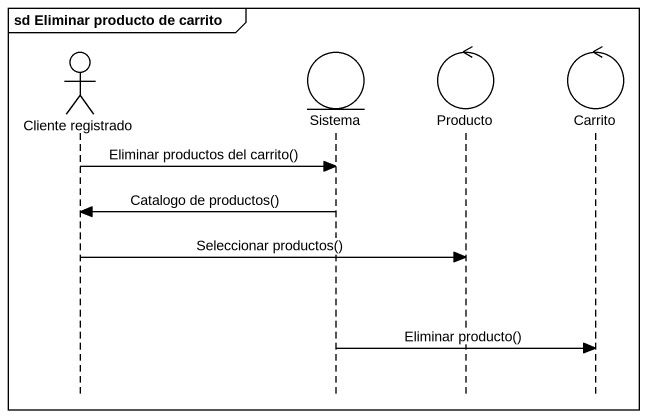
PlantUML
@startuml
mainframe sd Eliminar producto de carrito
hide footbox
actor "Cliente registrado" as Cliente_registrado
entity Sistema
control Producto
control Carrito

Cliente_registrado -> Sistema : Eliminar productos del carrito()
Sistema -> Cliente_registrado : Catalogo de productos()
Cliente_registrado -> Producto : Seleccionar productos()
Sistema -> Carrito : Eliminar producto()
@enduml
